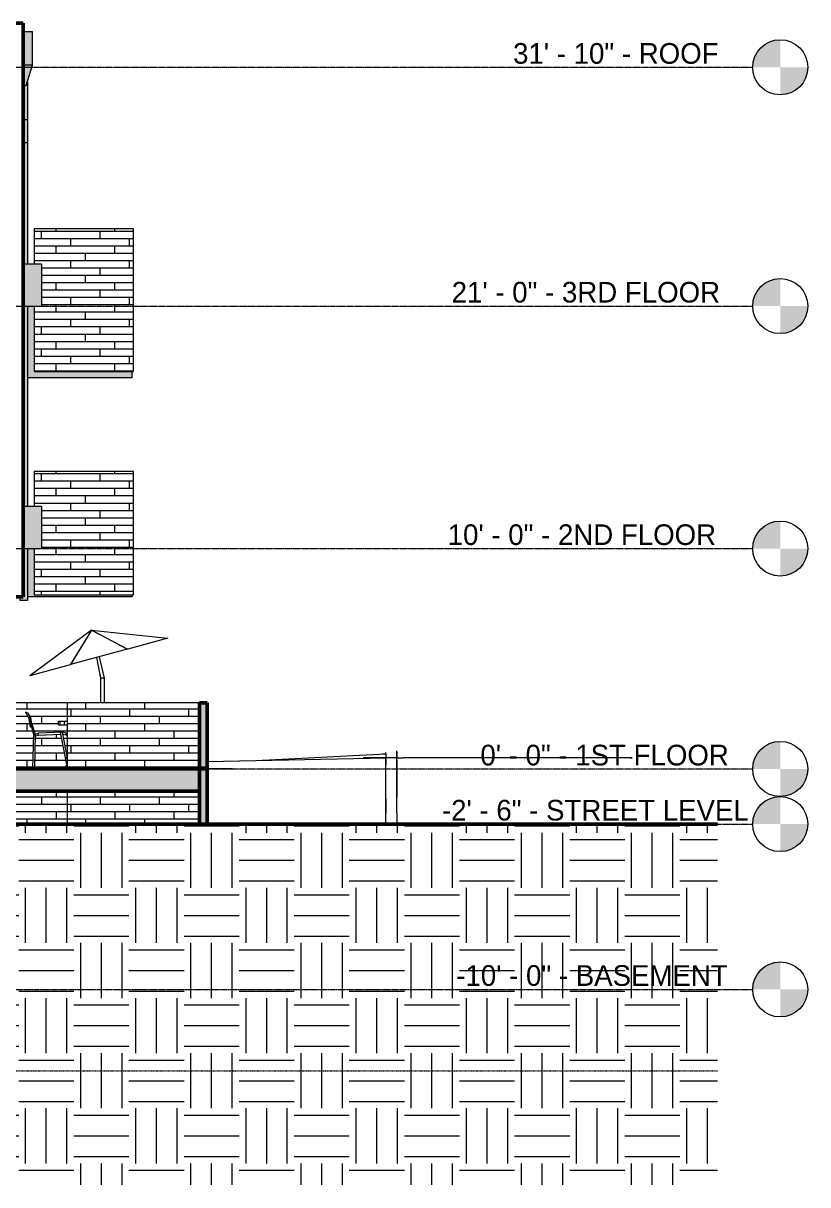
# Model space of a CAD drawing. Header units: inches. Extents: x 9566 to 17067, y -226 to 532.
# Drawn here: x 16640 to 17067, y -226 to 406 of the extents above; entities that cross this region are included whole.
import ezdxf

# ---------------------------------------------------------------- set-up
doc = ezdxf.new("R2010")
doc.units = ezdxf.units.IN
doc.header["$MEASUREMENT"] = 0
doc.linetypes.add('Aligning Line 1_8_', pattern=[0.25, 0.125, -0.125])
doc.linetypes.add('Grid Line 1_2_', pattern=[0.875, 0.5, -0.125, 0.125, -0.125])
for name, color, linetype, lineweight in [('0-2', 7, 'Continuous', 9), ('0-3', 130, 'Continuous', 5), ('A-FLOR', 192, 'Continuous', 13), ('A-FLOR-1', 192, 'Continuous', 5), ('A-FLOR-2', 192, 'Continuous', 50), ('A-FLOR-LEVL', 51, 'Continuous', 9), ('A-FLOR-LEVL-1', 51, 'Grid Line 1_2_', 9), ('A-FLOR-PATT-1', 8, 'Continuous', 9), ('A-GENM', 5, 'Continuous', 9), ('A-WALL', 113, 'Continuous', 13), ('A-WALL-3', 113, 'Continuous', 5), ('A-WALL-4', 113, 'Continuous', 50), ('A-WALL-PATT-1', 111, 'Continuous', 9), ('C-TOPO', 7, 'Continuous', 9), ('C-TOPO-1', 250, 'Continuous', 50), ('G-ANNO-SYMB', 111, 'Aligning Line 1_8_', 9), ('G-IMPT', 8, 'Continuous', 9), ('L-SITE', 91, 'Continuous', 9), ('M-EQPM-1', 8, 'Continuous', 9), ('M-EQPM-2', 7, 'Continuous', 9)]:
    doc.layers.add(name, color=color, linetype=linetype, lineweight=lineweight)
doc.styles.add('Century Gothic', font='ufonts.com_century-gothic.ttf', dxfattribs={"height": 11.25})
pattern_1 = [(0, (3257.106, 59.024), (30, 30), [30, -30]), (0, (3257.106, 70.274), (30, 30), [30, -30]), (0, (3257.106, 81.524), (30, 30), [30, -30]), (90, (3260.856, 85.274), (-30, 30), [30, -30]), (90, (3272.106, 85.274), (-30, 30), [30, -30]), (90, (3283.356, 85.274), (-30, 30), [30, -30])]
pattern_2 = [(0, (16737.695, 0.8), (0, 4), []), (90, (16737.695, 0.8), (-8, 8), [4, -28]), (90, (16753.695, 4.8), (-8, 8), [4, -28])]

# ---------------------------------------------------------------- blocks, each defined once
blk = doc.blocks.new('1750 Ox - Topography_rvt-2-BUILDING SECTION - NORTH_SOUTH - LOOKING WEST')
at = {"layer": 'C-TOPO'}
h = blk.add_hatch(dxfattribs=at)
h.set_pattern_fill('FP_23', color=256, style=0, pattern_type=2)
h.set_pattern_definition(pattern_1)
h.paths.add_polyline_path([(3833.57, -226.36), (4004.23, -226.36), (4004.23, -30), (3830.72, -30), (3830.72, -120), (3820.72, -120), (3820.72, -226.36), (3828.37, -226.36)], flags=0)
h = blk.add_hatch(dxfattribs=at)
h.set_pattern_fill('FP_23', color=256, style=0, pattern_type=2)
h.set_pattern_definition(pattern_1)
h.paths.add_polyline_path([(4004.23, -226.36), (4064.23, -226.36), (4064.23, -30), (4004.23, -30), (4004.23, -126.01)], flags=0)
h = blk.add_hatch(dxfattribs=at)
h.set_pattern_fill('FP_23', color=256, style=0, pattern_type=2)
h.set_pattern_definition(pattern_1)
h.paths.add_polyline_path([(4068.89, -226.36), (4070.23, -226.36), (4070.23, -30), (4064.23, -30), (4064.23, -226.36), (4067.98, -226.36)], flags=0)
h = blk.add_hatch(dxfattribs=at)
h.set_pattern_fill('FP_23', color=256, style=0, pattern_type=2)
h.set_pattern_definition(pattern_1)
h.paths.add_polyline_path([(4234.49, -226.36), (4244.81, -226.36), (4244.81, -30), (4070.23, -30), (4070.23, -226.36), (4176.07, -226.36)], flags=0)
for p, q in [((3993.61, 4.63), (4064.23, 8.17)), ((4064.23, 8.17), (4062.42, 7.99)), ((4064.23, 8.17), (4064.23, 9.05)), ((4064.23, 8.17), (4064.23, 9.05)), ((4064.23, 8.17), (4064.23, 6)), ((4064.23, 8.17), (4064.23, 6)), ((4070.23, 9.22), (4070.23, 9.9)), ((4070.23, 9.22), (4070.23, 9.9)), ((4070.23, 9.22), (4070.23, 6)), ((4070.23, 6), (4070.23, 9.22)), ((3966.97, 4.11), (4064.23, 6)), ((4064.23, 6), (4051.86, 6)), ((4051.86, 6), (4052.04, 6)), ((4062.72, 5.97), (4064.23, 6)), ((4064.23, 5.83), (4064.23, 6)), ((4070.23, 6), (4064.23, 6)), ((4064.23, 6), (4064.23, 5.83)), ((4064.23, 5.83), (4064.23, 2.31)), ((4064.23, 2.31), (4064.23, 5.83)), ((4064.23, -16.32), (4064.23, 2.31)), ((4064.23, -16.32), (4064.23, 2.31)), ((4070.23, 6), (4070.23, 5.94)), ((4070.23, 6), (4070.23, 5.94)), ((4070.23, 6), (4073.61, 6)), ((4070.23, 4.67), (4070.23, 5.94)), ((4070.23, 4.67), (4070.23, 5.94)), ((4070.23, -15.32), (4070.23, 4.67)), ((4070.23, 4.67), (4070.23, -15.32)), ((4198.35, 6), (4073.61, 6)), ((4197.27, 6), (4198.35, 6)), ((4064.23, -24.22), (4064.23, -16.32)), ((4064.23, -16.32), (4064.23, -24.22)), ((4070.23, -23.8), (4070.23, -15.32)), ((4070.23, -23.8), (4070.23, -15.32)), ((4064.23, -30), (4064.23, -24.22)), ((4064.23, -30), (4064.23, -24.22)), ((4070.23, -23.8), (4070.23, -30)), ((4070.23, -23.8), (4070.23, -30)), ((3833.57, -30), (3893.97, -30)), ((3893.97, -30), (3962.72, -30)), ((3966.97, -30), (4004.23, -30)), ((4040.92, -30), (4004.23, -30)), ((4040.92, -30), (4064.23, -30)), ((4067.98, -30), (4064.23, -30)), ((4067.98, -30), (4070.23, -30)), ((4123.55, -30), (4070.23, -30)), ((4176.07, -30), (4123.55, -30)), ((4244.81, -30), (4176.07, -30))]:
    blk.add_line(p, q, dxfattribs=at)
at = {"layer": 'C-TOPO-1'}
for p, q in [((3833.57, -30), (3893.97, -30)), ((3893.97, -30), (3962.72, -30)), ((3966.97, -30), (4004.23, -30)), ((4004.23, -30), (4040.92, -30)), ((4040.92, -30), (4064.23, -30)), ((4067.98, -30), (4064.23, -30)), ((4070.23, -30), (4067.98, -30)), ((4070.23, -30), (4123.55, -30)), ((4123.55, -30), (4176.07, -30)), ((4176.07, -30), (4244.81, -30))]:
    blk.add_line(p, q, dxfattribs=at)
blk = doc.blocks.new('HVAC_SPVU_AlliedAir_MGE4 - HVAC_SPVU_AlliedAir_MGE4-1352620-BUILDING SECTION - NORTH_SOUTH - LOOKING WEST')
at = {"layer": 'M-EQPM-1'}
blk.add_hatch(color=256, dxfattribs=at).paths.add_polyline_path([(3872.72, 252), (3876.72, 252), (3876.72, 274.87), (3866.72, 274.87), (3866.72, 252), (3868.97, 252)], flags=0)
at = {"layer": 'M-EQPM-2'}
for p, q in [((3876.72, 274.87), (3866.72, 274.87)), ((3876.72, 274.87), (3876.72, 252)), ((3866.72, 252), (3876.72, 252))]:
    blk.add_line(p, q, dxfattribs=at)
blk = doc.blocks.new('1750 Ox - Unit Layouts_rvt-2-BUILDING SECTION - NORTH_SOUTH - LOOKING WEST')
at = {"layer": '0-2'}
for p in [(0, 0), (0, -132)]:
    blk.add_blockref('HVAC_SPVU_AlliedAir_MGE4 - HVAC_SPVU_AlliedAir_MGE4-1352620-BUILDING SECTION - NORTH_SOUTH - LOOKING WEST', p, dxfattribs=at)
blk = doc.blocks.new('Parking_Stall_Multiple - BIKE-1562604-BUILDING SECTION - NORTH_SOUTH - LOOKING WEST')
at = {"layer": 'A-GENM'}
blk.add_hatch(color=256, dxfattribs=at).paths.add_polyline_path([(3966.97, 0), (3980.72, 0), (3980.72, 0.25), (3966.97, 0.25)], flags=0)
for p, q in [((3966.97, 0.25), (3980.72, 0.25)), ((3980.72, 0.25), (3980.72, 0)), ((3980.72, 0), (3966.97, 0))]:
    blk.add_line(p, q, dxfattribs=at)
blk = doc.blocks.new('Walls 84 - Walls 1-1774690-BUILDING SECTION - NORTH_SOUTH - LOOKING WEST')
at = {"layer": 'A-WALL'}
for points in [[(3866.72, 353.5), (3868.97, 353.5), (3868.97, 374.09), (3868.38, 372.13), (3866.72, 372.13)], [(3868.97, 341.15), (3868.97, 353.5), (3866.72, 353.5), (3866.72, 341.15)]]:
    blk.add_hatch(color=256, dxfattribs=at).paths.add_polyline_path(points, flags=0)
h = blk.add_hatch(color=256, dxfattribs=at)
h.paths.add_polyline_path([(3864.97, 91.75), (3868.97, 91.75), (3868.97, 120), (3866.72, 120), (3866.72, 93.75), (3864.97, 93.75)], flags=0)
h.paths.add_polyline_path([(3866.72, 142.87), (3868.97, 142.87), (3868.97, 252), (3866.72, 252), (3866.72, 150.3)], flags=0)
h.paths.add_polyline_path([(3866.72, 274.87), (3868.97, 274.87), (3868.97, 341.15), (3866.72, 341.15), (3866.72, 291.55)], flags=0)
for p, q in [((3868.97, 374.09), (3868.97, 353.5)), ((3866.72, 353.5), (3868.97, 353.5)), ((3868.97, 353.5), (3868.97, 341.15)), ((3866.72, 341.15), (3868.97, 341.15)), ((3868.97, 341.15), (3868.97, 274.87)), ((3868.97, 252), (3868.97, 142.87)), ((3868.97, 120), (3868.97, 91.75)), ((3864.97, 91.75), (3864.97, 93.75)), ((3868.97, 91.75), (3864.97, 91.75))]:
    blk.add_line(p, q, dxfattribs=at)
blk = doc.blocks.new('Walls 85 - Walls 6-1774716-BUILDING SECTION - NORTH_SOUTH - LOOKING WEST')
at = {"layer": 'A-WALL'}
for points in [[(3871.73, 383.14), (3871.73, 401.54), (3866.72, 401.54), (3866.72, 383.14)], [(3868.38, 372.13), (3871.73, 383.14), (3866.72, 383.14), (3866.72, 372.13)]]:
    blk.add_hatch(color=256, dxfattribs=at).paths.add_polyline_path(points, flags=0)
for p, q in [((3866.72, 401.54), (3871.73, 401.54)), ((3871.73, 383.14), (3871.73, 401.54)), ((3871.73, 383.14), (3866.72, 383.14)), ((3868.38, 372.13), (3871.73, 383.14)), ((3866.72, 372.13), (3868.38, 372.13))]:
    blk.add_line(p, q, dxfattribs=at)
blk = doc.blocks.new('Outdoor Table01 - 02ZUTB01_dwg-1294291-BUILDING SECTION - NORTH_SOUTH - LOOKING WEST')
at = {"layer": 'G-IMPT'}
for p, q in [((3903.98, 75.5), (3870.3, 50.77)), ((3903.98, 75.5), (3870.3, 50.77)), ((3903.98, 75.5), (3870.41, 50.8)), ((3903.98, 75.5), (3892.24, 56.75)), ((3903.98, 75.5), (3892.49, 56.82)), ((3923.36, 65.24), (3903.98, 75.5)), ((3903.98, 75.5), (3945.55, 71.29)), ((3903.98, 75.5), (3945.55, 71.29)), ((3903.98, 75.5), (3945.45, 71.26)), ((3903.98, 75.5), (3923.62, 65.31)), ((3945.45, 71.26), (3923.62, 65.31)), ((3923.36, 65.24), (3892.49, 56.82)), ((3908.98, 49.5), (3906.74, 60.7)), ((3910.98, 49.5), (3908.2, 61.1)), ((3892.24, 56.75), (3870.41, 50.8)), ((3908.98, 36), (3908.98, 49.5)), ((3910.98, 49.5), (3908.98, 49.5)), ((3910.98, 36), (3910.98, 49.5)), ((3868.99, 30.5), (3867.99, 31)), ((3867.99, 31), (3869.61, 28)), ((3868.99, 30.5), (3870.61, 28)), ((3869.61, 28), (3870.48, 23)), ((3869.61, 28), (3869.98, 28)), ((3872.48, 18.83), (3869.98, 28)), ((3870.48, 28), (3869.98, 28)), ((3870.74, 27.21), (3870.48, 28)), ((3870.48, 28), (3870.61, 28)), ((3870.61, 28), (3871.48, 23)), ((3873.48, 18.83), (3870.76, 27.15)), ((3885.98, 24), (3885.98, 26)), ((3885.98, 26), (3886.8, 26)), ((3886.8, 26), (3889.2, 26)), ((3886.8, 24), (3886.8, 26)), ((3889.2, 26), (3890.72, 26)), ((3889.2, 24), (3889.2, 26)), ((3870.48, 23), (3871.34, 23)), ((3871.42, 23), (3871.48, 23)), ((3874.98, 19.48), (3873.48, 18.83)), ((3887.98, 20), (3874.98, 19.48)), ((3874.98, 18.48), (3874.98, 19.48)), ((3885.98, 24), (3886.8, 24)), ((3886.8, 24), (3889.2, 24)), ((3887.98, 20), (3886.98, 20)), ((3890.48, 2.5), (3886.98, 20)), ((3887.98, 20), (3890.72, 5.89)), ((3890.11, 19.59), (3887.98, 20)), ((3889.2, 24), (3890.72, 24)), ((3890.72, 18.4), (3890.11, 19.59)), ((3890.11, 18.59), (3890.11, 19.59)), ((3871.99, 0.5), (3872.48, 18.83)), ((3872.48, 18.83), (3873.48, 18.83)), ((3872.98, 1), (3873.48, 18.83)), ((3873.46, 17.98), (3874.98, 18.48)), ((3874.98, 18.48), (3887.19, 18.97)), ((3888.18, 18.96), (3890.11, 18.59)), ((3890.11, 18.59), (3890.72, 17.86)), ((3890.48, 5.5), (3890.48, 6.5)), ((3872.98, 1), (3872.48, 0.5)), ((3889.48, 1), (3872.98, 1)), ((3890.48, 2.5), (3889.48, 1)), ((3889.48, 1), (3889.73, 0.5)), ((3890.72, 0.99), (3890.36, 0.5)), ((3890.72, 2.38), (3890.48, 2.5))]:
    blk.add_line(p, q, dxfattribs=at)
blk = doc.blocks.new('Outdoor Table01 - Outdoor Table01-1294297-BUILDING SECTION - NORTH_SOUTH - LOOKING WEST')
blk.add_blockref('Outdoor Table01 - 02ZUTB01_dwg-1294291-BUILDING SECTION - NORTH_SOUTH - LOOKING WEST', (0, 0))
blk = doc.blocks.new('Level - Level Head - Circle-50818-BUILDING SECTION - NORTH_SOUTH - LOOKING WEST')
at = {"layer": 'A-FLOR-LEVL'}
h = blk.add_hatch(color=256, dxfattribs=at)
edge = h.paths.add_edge_path(flags=0)
edge.add_line((4278.93, 0), (4263.93, 0))
edge.add_arc((4278.93, 0), 15, 90, 180, ccw=False)
edge.add_line((4278.93, 15), (4278.93, 0))
h = blk.add_hatch(color=256, dxfattribs=at)
edge = h.paths.add_edge_path(flags=0)
edge.add_line((4278.93, -15), (4278.93, 0))
edge.add_line((4278.93, 0), (4293.93, 0))
edge.add_arc((4278.93, 0), 15, 270, 360, ccw=False)
blk.add_circle((4278.93, 0), 15, dxfattribs=at)

msp = doc.modelspace()

# ---------------------------------------------------------------- hatches: boundary and pattern name
at = {"layer": 'A-FLOR'}
h = msp.add_hatch(color=256, dxfattribs=at)
h.paths.add_polyline_path([(16733.5, 0), (16735.5698, 0), (16735.5698, 0.5), (16603.5698, 0.5), (16603.5698, 0), (16726.2138, 0)], flags=0)
h.paths.add_polyline_path([(16739.0698, 0), (16739.8198, 0), (16739.8198, 0.5), (16739.0698, 0.5)], flags=0)
at = {"layer": 'A-FLOR-1'}
for points in [[(16667.9259, 212.875), (16698.8198, 212.875), (16698.8198, 216.375), (16645.5698, 216.375), (16645.5698, 252), (16641.8198, 252), (16641.8198, 212.875), (16653.354, 212.875)], [(16667.9259, 93.75), (16698.8198, 93.75), (16698.8198, 94.75), (16645.5698, 94.75), (16645.5698, 120), (16641.8198, 120), (16641.8198, 93.75), (16645.5698, 93.75)]]:
    msp.add_hatch(color=256, dxfattribs=at).paths.add_polyline_path(points, flags=0)
at = {"layer": 'A-FLOR-PATT-1'}
h = msp.add_hatch(dxfattribs=at)
h.set_pattern_fill('FP_24', color=256, style=0, pattern_type=2)
h.set_pattern_definition([(50, (16029.952, 59.024), (34.4287, -3.012), [3.6, -39.6]), (355, (16029.952, 59.024), (-6.6596, 36.1048), [2.88, -31.68]), (100.451, (16032.82, 58.773), (27.7688, 33.0931), [3.06, -33.655]), (46.184, (16029.95, 68.624), (51.2275, -7.9453), [5.4, -59.4]), (96.636, (16034.22, 67.96), (44.8632, 46.7577), [4.589, -50.482]), (351.184, (16029.95, 68.624), (44.8642, 46.7574), [4.32, -47.52]), (21, (16034.752, 66.224), (28.65176, -19.32573), [3.6, -39.6]), (326, (16034.752, 66.224), (11.6793, 34.8066), [2.88, -31.68]), (71.451, (16037.14, 64.614), (40.331, 15.4813), [3.06, -33.655]), (37.5, (16029.952, 59.024), (0.58311, 15.97898), [1.584, -29.712, 1.584, -30.576, -31.8]), (37.5, (16029.952, 59.024), (0.58311, 15.97898), [-63.456, 1.584, -30.216]), (7.5, (16029.952, 59.024), (12.6269, 18.9321), [1.584, -16.752, 1.584, -28.992, -12.12]), (7.5, (16029.952, 59.024), (12.6269, 18.9321), [-48.912, 1.584, -10.536]), (327.5, (16019.248, 59.024), (25.62299, -1.0828), [1.584, -10.416, 1.584, -35.856, -49.68]), (327.5, (16019.248, 59.024), (25.62299, -1.0828), [-49.44, 1.584, -48.096]), (317.5, (16014.448, 59.024), (27.99243, 4.80496), [1.584, -14.016, 1.584, -23.28, -35.28]), (317.5, (16014.448, 59.024), (27.99243, 4.80496), [-40.464, 1.584, -33.696])])
h.paths.add_polyline_path([(15735.3194, -12), (16735.5698, -12), (16735.5698, 0), (14714.0698, 0), (14714.0698, -3.1859), (14714.0698, -12), (15706.1755, -12)], flags=0)
at = {"layer": 'A-WALL'}
for points in [[(16639.5698, 334.5), (16639.5698, 406), (16639.3198, 406), (16639.3198, 334.5)], [(16639.5698, 93.75), (16639.5698, 334.5), (16639.3198, 334.5), (16639.3198, 93.75)], [(16739.0698, -30), (16739.0698, 36), (16735.5698, 36), (16735.5698, -30)]]:
    msp.add_hatch(color=256, dxfattribs=at).paths.add_polyline_path(points, flags=0)
at = {"layer": 'A-WALL-3'}
h = msp.add_hatch(color=256, dxfattribs=at)
h.paths.add_polyline_path([(16739.8198, -30), (16739.8198, 0), (16739.0698, 0), (16739.0698, -30)], flags=0)
h.paths.add_polyline_path([(16739.0698, 0.5), (16739.8198, 0.5), (16739.8198, 36), (16739.0698, 36), (16739.0698, 2.6441)], flags=0)
at = {"layer": 'A-WALL-PATT-1'}
h = msp.add_hatch(dxfattribs=at)
h.set_pattern_fill('FP_30', color=256, style=0, pattern_type=2)
h.set_pattern_definition([(0, (16697.445, 252.8), (0, 4), []), (90, (16697.445, 252.8), (-8, 8), [4, -28]), (90, (16713.445, 256.8), (-8, 8), [4, -28])])
h.paths.add_polyline_path([(16667.9259, 216.375), (16699.5698, 216.375), (16699.5698, 294), (16645.5698, 294), (16645.5698, 274.875), (16649.5698, 274.875), (16649.5698, 252), (16645.5698, 252), (16645.5698, 216.375), (16653.354, 216.375)], flags=0)
h = msp.add_hatch(dxfattribs=at)
h.set_pattern_fill('FP_31', color=256, style=0, pattern_type=2)
h.set_pattern_definition([(0, (16697.445, 120.8), (0, 4), []), (90, (16697.445, 120.8), (-8, 8), [4, -28]), (90, (16713.445, 124.8), (-8, 8), [4, -28])])
h.paths.add_polyline_path([(16645.5698, 94.75), (16699.5698, 94.75), (16699.5698, 162), (16645.5698, 162), (16645.5698, 142.875), (16649.5698, 142.875), (16649.5698, 120), (16645.5698, 120), (16645.5698, 103.22)], flags=0)
h = msp.add_hatch(dxfattribs=at)
h.set_pattern_fill('FP_35', color=256, style=0, pattern_type=2)
h.set_pattern_definition(pattern_2)
h.paths.add_polyline_path([(16612.4448, -30), (16663.5698, -30), (16663.5698, -12), (16612.4448, -12)], flags=0)
h.paths.add_polyline_path([(16644.8393, 0.5), (16645.326, 18.8295), (16644.1891, 23), (16643.326, 23), (16642.4561, 28), (16640.8404, 31), (16641.8404, 30.5), (16643.4561, 28), (16643.6038, 27.1508), (16646.326, 18.8295), (16647.826, 19.4798), (16660.826, 20), (16662.9561, 19.5852), (16663.5698, 18.3961), (16663.5698, 24), (16658.826, 24), (16658.826, 26), (16663.5698, 26), (16663.5698, 36), (16612.4448, 36), (16612.4448, 0.5), (16644.826, 0.5)], flags=0)
h.paths.add_polyline_path([(16663.201, 0.5), (16663.5698, 0.5), (16663.5698, 0.9916), (16663.326, 0.6667)], flags=0)
h.paths.add_polyline_path([(16645.826, 1), (16662.326, 1), (16663.326, 2.5), (16660.0324, 18.9682), (16647.826, 18.4798), (16646.3023, 17.9844), (16646.0519, 9.0545)], flags=0)
h.paths.add_polyline_path([(16663.5698, 5.8894), (16663.5698, 17.859), (16662.9561, 18.5852), (16661.0281, 18.9606), (16663.326, 7.1429)], flags=0)
h = msp.add_hatch(dxfattribs=at)
h.set_pattern_fill('FP_33', color=256, style=0, pattern_type=2)
h.set_pattern_definition(pattern_2)
h.paths.add_polyline_path([(16663.5698, -30), (16735.5698, -30), (16735.5698, -12), (16663.5698, -12)], flags=0)
h.paths.add_polyline_path([(16711.6419, 0.5), (16735.5698, 0.5), (16735.5698, 36), (16663.5698, 36), (16663.5698, 0.5), (16704.3561, 0.5)], flags=0)

# ---------------------------------------------------------------- linework, layer by layer
at = {"layer": 'A-FLOR'}
for p, q in [((16698.8198, 212.875), (16698.8198, 216.375)), ((16698.8198, 212.875), (16641.8198, 212.875)), ((16698.8198, 93.75), (16641.8198, 93.75)), ((16698.8198, 93.75), (16698.8198, 94.75))]:
    msp.add_line(p, q, dxfattribs=at)
at = {"layer": 'A-FLOR-2'}
for p, q in [((16739.8198, 0.5), (16603.5698, 0.5)), ((16572.28, 0), (16739.8198, 0)), ((14723.8823, -12), (16735.5698, -12))]:
    msp.add_line(p, q, dxfattribs=at)
at = {"layer": 'A-FLOR-LEVL-1'}
for p, q in [((13166.3239, 382), (17036.7774, 382)), ((13166.3239, 252), (17036.7774, 252)), ((13166.3239, 120), (17036.7774, 120)), ((13166.3239, 0), (17036.7774, 0)), ((13166.3239, -30), (17036.7774, -30)), ((13166.3239, -120), (17036.7774, -120))]:
    msp.add_line(p, q, dxfattribs=at)
at = {"layer": 'A-WALL'}
for p, q in [((16639.5698, 334.5), (16639.3198, 334.5)), ((16699.5698, 294), (16645.5698, 294)), ((16645.5698, 294), (16645.5698, 274.875)), ((16699.5698, 216.375), (16699.5698, 294)), ((16645.5698, 252), (16645.5698, 216.375)), ((16645.5698, 216.375), (16699.5698, 216.375)), ((16699.5698, 162), (16645.5698, 162)), ((16645.5698, 162), (16645.5698, 142.875)), ((16699.5698, 94.75), (16699.5698, 162)), ((16645.5698, 120), (16645.5698, 94.75)), ((16645.5698, 94.75), (16699.5698, 94.75)), ((16735.5698, 36), (16608.4448, 36)), ((16663.5698, 36), (16663.5698, 0.5)), ((16739.0698, 36), (16739.0698, -30)), ((16663.5698, -12), (16663.5698, -30))]:
    msp.add_line(p, q, dxfattribs=at)
at = {"layer": 'A-WALL-4'}
for p, q in [((16639.5698, 406), (16630.6948, 406)), ((16639.5698, 93.75), (16639.5698, 406)), ((16630.6948, 93.75), (16639.5698, 93.75)), ((16735.5698, 36), (16735.5698, -30)), ((16739.8198, 36), (16735.5698, 36)), ((16739.8198, -30), (16739.8198, 36)), ((16735.5698, -30), (16739.8198, -30))]:
    msp.add_line(p, q, dxfattribs=at)
at = {"layer": 'G-ANNO-SYMB'}
msp.add_line((13287.2273, -164.4174), (17017.6534, -164.4174), dxfattribs=at)

# ---------------------------------------------------------------- block references
at = {"layer": '0-3'}
for name in ['1750 Ox - Unit Layouts_rvt-2-BUILDING SECTION - NORTH_SOUTH - LOOKING WEST', '1750 Ox - Topography_rvt-2-BUILDING SECTION - NORTH_SOUTH - LOOKING WEST']:
    msp.add_blockref(name, (12772.846, 0), dxfattribs=at)
at = {"layer": 'A-FLOR-LEVL'}
for p in [(12772.846, 382), (12772.846, 252), (12772.846, 120), (12772.846, 0), (12772.846, -30), (12772.846, -120)]:
    msp.add_blockref('Level - Level Head - Circle-50818-BUILDING SECTION - NORTH_SOUTH - LOOKING WEST', p, dxfattribs=at)
at = {"layer": 'A-GENM'}
msp.add_blockref('Parking_Stall_Multiple - BIKE-1562604-BUILDING SECTION - NORTH_SOUTH - LOOKING WEST', (12772.846, 0), dxfattribs=at)
at = {"layer": 'A-WALL'}
for name in ['Walls 85 - Walls 6-1774716-BUILDING SECTION - NORTH_SOUTH - LOOKING WEST', 'Walls 84 - Walls 1-1774690-BUILDING SECTION - NORTH_SOUTH - LOOKING WEST']:
    msp.add_blockref(name, (12772.846, 0), dxfattribs=at)
at = {"layer": 'L-SITE'}
msp.add_blockref('Outdoor Table01 - Outdoor Table01-1294297-BUILDING SECTION - NORTH_SOUTH - LOOKING WEST', (12772.846, 0), dxfattribs=at)

# ---------------------------------------------------------------- texts
at = {"layer": 'A-FLOR-LEVL', "char_height": 11.25, "attachment_point": 1, "style": 'Century Gothic'}
for s, insert, width in [('31\' - 10" - ROOF', (16906.322, 395.1885), 140.895), ('21\' - 0" - 3RD FLOOR', (16872.8731, 265.1885), 181.42125), ('10\' - 0" - 2ND FLOOR', (16870.6999, 133.1885), 184.0725), ('0\' - 0" - 1ST FLOOR', (16888.5109, 13.1885), 162.48375), ('-2\' - 6" - STREET LEVEL', (16867.5818, -16.8115), 187.86), ('-10\' - 0" - BASEMENT', (16875.3771, -106.8115), 178.39125)]:
    msp.add_mtext(s, dxfattribs=dict(at, insert=insert, width=width))

doc.saveas('drawing.dxf')
